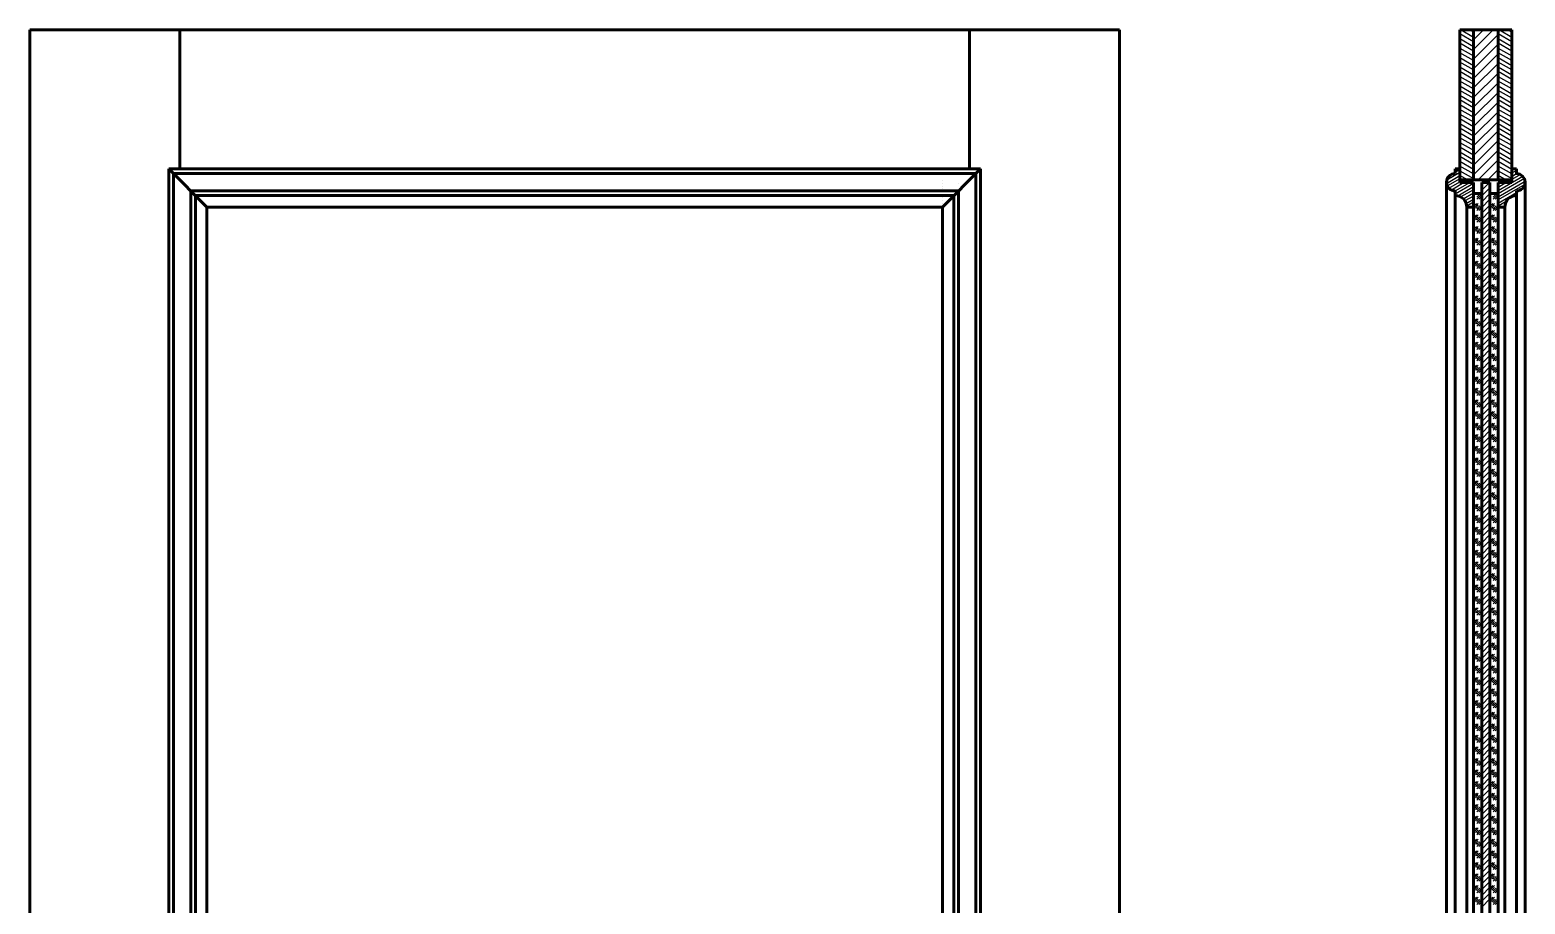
# Model space of a CAD drawing. Header units: inches. Extents: x -4554 to 14101, y -13650 to 2449.
# Drawn here: x 3000 to 4098, y -8141 to -7500 of the extents above; entities that cross this region are included whole.
import ezdxf

# ---------------------------------------------------------------- set-up
doc = ezdxf.new("R2010")
doc.units = ezdxf.units.IN
doc.layers.add('Слой1', color=7, linetype='Continuous')

# ---------------------------------------------------------------- blocks, each defined once
blk = doc.blocks.new('*B195')
at = {"layer": 'Слой1', "linetype": 'Continuous'}
for p, q in [((4088, -7508.7), (4078, -7502.9)), ((4078, -7506.4), (4088, -7512.1)), ((4079, -7500), (4088, -7505.2)), ((4088, -7501.7), (4085, -7500)), ((4088, -7515.6), (4078, -7509.8)), ((4078, -7513.3), (4088, -7519.1)), ((4088, -7522.5), (4078, -7516.7)), ((4078, -7520.2), (4088, -7526)), ((4088, -7529.4), (4078, -7523.7)), ((4078, -7527.1), (4088, -7532.9)), ((4088, -7536.4), (4078, -7530.6)), ((4078, -7534.1), (4088, -7539.8)), ((4088, -7543.3), (4078, -7537.5)), ((4078, -7541), (4088, -7546.8)), ((4088, -7550.2), (4078, -7544.5)), ((4078, -7547.9), (4088, -7553.7)), ((4088, -7557.2), (4078, -7551.4)), ((4078, -7554.8), (4088, -7560.6)), ((4088, -7564.1), (4078, -7558.3)), ((4078, -7561.8), (4088, -7567.5)), ((4088, -7571), (4078, -7565.2)), ((4078, -7568.7), (4088, -7574.5)), ((4088, -7577.9), (4078, -7572.2)), ((4078, -7575.6), (4088, -7581.4)), ((4088, -7584.9), (4078, -7579.1)), ((4078, -7582.6), (4088, -7588.3)), ((4088, -7591.8), (4078, -7586)), ((4078, -7589.5), (4088, -7595.3)), ((4088, -7598.7), (4078, -7593)), ((4078, -7596.4), (4088, -7602.2)), ((4088, -7605.7), (4078, -7599.9)), ((4078, -7603.3), (4088, -7609.1)), ((4083.5, -7610), (4078, -7606.8))]:
    blk.add_line(p, q, dxfattribs=at)
blk = doc.blocks.new('*B196')
at = {"layer": 'Слой1', "linetype": 'Continuous'}
for p, q in [((4060, -7508.7), (4050, -7502.9)), ((4050, -7506.4), (4060, -7512.1)), ((4051, -7500), (4060, -7505.2)), ((4060, -7501.7), (4057, -7500)), ((4060, -7515.6), (4050, -7509.8)), ((4050, -7513.3), (4060, -7519.1)), ((4060, -7522.5), (4050, -7516.7)), ((4050, -7520.2), (4060, -7526)), ((4060, -7529.4), (4050, -7523.7)), ((4050, -7527.1), (4060, -7532.9)), ((4060, -7536.4), (4050, -7530.6)), ((4050, -7534.1), (4060, -7539.8)), ((4060, -7543.3), (4050, -7537.5)), ((4050, -7541), (4060, -7546.8)), ((4060, -7550.2), (4050, -7544.5)), ((4050, -7547.9), (4060, -7553.7)), ((4060, -7557.2), (4050, -7551.4)), ((4050, -7554.8), (4060, -7560.6)), ((4060, -7564.1), (4050, -7558.3)), ((4050, -7561.8), (4060, -7567.5)), ((4060, -7571), (4050, -7565.2)), ((4050, -7568.7), (4060, -7574.5)), ((4060, -7577.9), (4050, -7572.2)), ((4050, -7575.6), (4060, -7581.4)), ((4060, -7584.9), (4050, -7579.1)), ((4050, -7582.6), (4060, -7588.3)), ((4060, -7591.8), (4050, -7586)), ((4050, -7589.5), (4060, -7595.3)), ((4060, -7598.7), (4050, -7593)), ((4050, -7596.4), (4060, -7602.2)), ((4060, -7605.7), (4050, -7599.9)), ((4050, -7603.3), (4060, -7609.1)), ((4055.5, -7610), (4050, -7606.8))]:
    blk.add_line(p, q, dxfattribs=at)
blk = doc.blocks.new('*B197')
at = {"layer": 'Слой1', "linetype": 'Continuous'}
for p, q in [((4078, -7617.9), (4096.1, -7607.4)), ((4088, -7602.9), (4089.5, -7602)), ((4091.5, -7603.2), (4088, -7605.2)), ((4088, -7607.5), (4091.6, -7605.4)), ((4094.4, -7606.1), (4088, -7609.8)), ((4097.3, -7609.1), (4078, -7620.2)), ((4078, -7622.5), (4097.8, -7611.1)), ((4084.2, -7612), (4078, -7615.6)), ((4078, -7613.3), (4080.2, -7612)), ((4097.6, -7613.5), (4078, -7624.8)), ((4078, -7627.1), (4091.5, -7619.3)), ((4084, -7625.9), (4078, -7629.4)), ((4081, -7630), (4083.1, -7628.8))]:
    blk.add_line(p, q, dxfattribs=at)
blk = doc.blocks.new('*B198')
at = {"layer": 'Слой1', "linetype": 'Continuous'}
for p, q in [((4040.2, -7612.6), (4050, -7606.9)), ((4050, -7604.6), (4040.4, -7610.2)), ((4046.5, -7604.3), (4050, -7602.3)), ((4050, -7609.2), (4040.8, -7614.5)), ((4041.9, -7616.2), (4050, -7611.5)), ((4053.2, -7612), (4043.7, -7617.5)), ((4046.5, -7618.2), (4057.2, -7612)), ((4060, -7612.7), (4046.5, -7620.5)), ((4048.4, -7621.7), (4060, -7615)), ((4060, -7617.3), (4050.7, -7622.6)), ((4052.5, -7624), (4060, -7619.6)), ((4060, -7621.9), (4053.7, -7625.5)), ((4054.6, -7627.4), (4060, -7624.2)), ((4060, -7626.5), (4055, -7629.4)), ((4058, -7630), (4060, -7628.8))]:
    blk.add_line(p, q, dxfattribs=at)
blk = doc.blocks.new('*B211')
at = {"layer": 'Слой1', "linetype": 'Continuous'}
for p, q in [((4060, -7514.4), (4074.4, -7500)), ((4067.3, -7500), (4060, -7507.3)), ((4060, -7500.2), (4060.2, -7500)), ((4078, -7503.4), (4060, -7521.4)), ((4060, -7528.5), (4078, -7510.5)), ((4078, -7517.6), (4060, -7535.6)), ((4060, -7542.6), (4078, -7524.6)), ((4078, -7531.7), (4060, -7549.7)), ((4060, -7556.8), (4078, -7538.8)), ((4078, -7545.9), (4060, -7563.9)), ((4060, -7570.9), (4078, -7552.9)), ((4078, -7560), (4060, -7578)), ((4060, -7585.1), (4078, -7567.1)), ((4078, -7574.1), (4060, -7592.1)), ((4060, -7599.2), (4078, -7581.2)), ((4078, -7588.3), (4060, -7606.3)), ((4063.4, -7610), (4078, -7595.4)), ((4078, -7602.4), (4070.4, -7610)), ((4077.5, -7610), (4078, -7609.5))]:
    blk.add_line(p, q, dxfattribs=at)
blk = doc.blocks.new('*B212')
at = {"layer": 'Слой1', "linetype": 'Continuous'}
for p, q in [((4071.6, -7612), (4066, -7617.6)), ((4066, -7613.3), (4067.3, -7612)), ((4066, -7621.8), (4072, -7615.8)), ((4072, -7620.1), (4066, -7626.1)), ((4066, -7630.3), (4072, -7624.3)), ((4072, -7628.5), (4066, -7634.5)), ((4066, -7638.8), (4072, -7632.8)), ((4072, -7637), (4066, -7643)), ((4066, -7647.3), (4072, -7641.3)), ((4072, -7645.5), (4066, -7651.5)), ((4066, -7655.8), (4072, -7649.8)), ((4072, -7654), (4066, -7660)), ((4066, -7664.2), (4072, -7658.2)), ((4072, -7662.5), (4066, -7668.5)), ((4066, -7672.7), (4072, -7666.7)), ((4072, -7671), (4066, -7677)), ((4066, -7681.2), (4072, -7675.2)), ((4072, -7679.5), (4066, -7685.5)), ((4066, -7689.7), (4072, -7683.7)), ((4072, -7687.9), (4066, -7693.9)), ((4066, -7698.2), (4072, -7692.2)), ((4072, -7696.4), (4066, -7702.4)), ((4066, -7706.7), (4072, -7700.7)), ((4072, -7704.9), (4066, -7710.9)), ((4066, -7715.2), (4072, -7709.2)), ((4072, -7713.4), (4066, -7719.4)), ((4066, -7723.6), (4072, -7717.6)), ((4072, -7721.9), (4066, -7727.9)), ((4066, -7732.1), (4072, -7726.1)), ((4072, -7730.4), (4066, -7736.4)), ((4066, -7740.6), (4072, -7734.6)), ((4072, -7738.9), (4066, -7744.9)), ((4066, -7749.1), (4072, -7743.1)), ((4072, -7747.3), (4066, -7753.3)), ((4066, -7757.6), (4072, -7751.6)), ((4072, -7755.8), (4066, -7761.8)), ((4066, -7766.1), (4072, -7760.1)), ((4072, -7764.3), (4066, -7770.3)), ((4066, -7774.6), (4072, -7768.6)), ((4072, -7772.8), (4066, -7778.8)), ((4066, -7783), (4072, -7777)), ((4072, -7781.3), (4066, -7787.3)), ((4066, -7791.5), (4072, -7785.5)), ((4072, -7789.8), (4066, -7795.8)), ((4066, -7800), (4072, -7794)), ((4072, -7798.3), (4066, -7804.3)), ((4066, -7808.5), (4072, -7802.5)), ((4072, -7806.7), (4066, -7812.7)), ((4066, -7817), (4072, -7811)), ((4072, -7815.2), (4066, -7821.2)), ((4066, -7825.5), (4072, -7819.5)), ((4072, -7823.7), (4066, -7829.7)), ((4066, -7834), (4072, -7828)), ((4072, -7832.2), (4066, -7838.2)), ((4066, -7842.4), (4072, -7836.4)), ((4072, -7840.7), (4066, -7846.7)), ((4066, -7850.9), (4072, -7844.9)), ((4072, -7849.2), (4066, -7855.2)), ((4066, -7859.4), (4072, -7853.4)), ((4072, -7857.7), (4066, -7863.7)), ((4066, -7867.9), (4072, -7861.9)), ((4072, -7866.1), (4066, -7872.1)), ((4066, -7876.4), (4072, -7870.4)), ((4072, -7874.6), (4066, -7880.6)), ((4066, -7884.9), (4072, -7878.9)), ((4072, -7883.1), (4066, -7889.1)), ((4066, -7893.4), (4072, -7887.4)), ((4072, -7891.6), (4066, -7897.6)), ((4066, -7901.8), (4072, -7895.8)), ((4072, -7900.1), (4066, -7906.1)), ((4066, -7910.3), (4072, -7904.3)), ((4072, -7908.6), (4066, -7914.6)), ((4066, -7918.8), (4072, -7912.8)), ((4072, -7917), (4066, -7923)), ((4066, -7927.3), (4072, -7921.3)), ((4072, -7925.5), (4066, -7931.5)), ((4066, -7935.8), (4072, -7929.8)), ((4072, -7934), (4066, -7940)), ((4066, -7944.3), (4072, -7938.3)), ((4072, -7942.5), (4066, -7948.5)), ((4066, -7952.7), (4072, -7946.7)), ((4072, -7951), (4066, -7957)), ((4066, -7961.2), (4072, -7955.2)), ((4072, -7959.5), (4066, -7965.5)), ((4066, -7969.7), (4072, -7963.7)), ((4072, -7968), (4066, -7974)), ((4066, -7978.2), (4072, -7972.2)), ((4072, -7976.4), (4066, -7982.4)), ((4066, -7986.7), (4072, -7980.7)), ((4072, -7984.9), (4066, -7990.9)), ((4066, -7995.2), (4072, -7989.2)), ((4072, -7993.4), (4066, -7999.4)), ((4066, -8003.7), (4072, -7997.7)), ((4072, -8001.9), (4066, -8007.9)), ((4066, -8012.1), (4072, -8006.1)), ((4072, -8010.4), (4066, -8016.4)), ((4066, -8020.6), (4072, -8014.6)), ((4072, -8018.9), (4066, -8024.9)), ((4066, -8029.1), (4072, -8023.1)), ((4072, -8027.4), (4066, -8033.4)), ((4066, -8037.6), (4072, -8031.6)), ((4072, -8035.8), (4066, -8041.8)), ((4066, -8046.1), (4072, -8040.1)), ((4072, -8044.3), (4066, -8050.3)), ((4066, -8054.6), (4072, -8048.6)), ((4072, -8052.8), (4066, -8058.8)), ((4066, -8063.1), (4072, -8057.1)), ((4072, -8061.3), (4066, -8067.3)), ((4066, -8071.5), (4072, -8065.5)), ((4072, -8069.8), (4066, -8075.8)), ((4066, -8080), (4072, -8074)), ((4072, -8078.3), (4066, -8084.3)), ((4066, -8088.5), (4072, -8082.5)), ((4072, -8086.8), (4066, -8092.8)), ((4066, -8097), (4072, -8091)), ((4072, -8095.2), (4066, -8101.2)), ((4066, -8105.5), (4072, -8099.5)), ((4072, -8103.7), (4066, -8109.7)), ((4066, -8114), (4072, -8108)), ((4072, -8112.2), (4066, -8118.2)), ((4066, -8122.5), (4072, -8116.5)), ((4072, -8120.7), (4066, -8126.7)), ((4066, -8130.9), (4072, -8124.9)), ((4072, -8129.2), (4066, -8135.2)), ((4066, -8139.4), (4072, -8133.4)), ((4072, -8137.7), (4066, -8143.7))]:
    blk.add_line(p, q, dxfattribs=at)
blk = doc.blocks.new('*B236')
at = {"layer": 'Слой1', "linetype": 'Continuous'}
for p, q in [((4072, -7630.8), (4075.5, -7627.3)), ((4072, -7629.4), (4074.1, -7627.3)), ((4073.4, -7630.8), (4075.5, -7628.7)), ((4078, -7620.5), (4074.5, -7624.1)), ((4076.6, -7620.5), (4074.5, -7622.7)), ((4078, -7629), (4074.5, -7632.6)), ((4076.6, -7629), (4074.5, -7631.2)), ((4078, -7622), (4075.9, -7624.1)), ((4072, -7639.3), (4075.5, -7635.7)), ((4072, -7637.9), (4074.1, -7635.7)), ((4073.4, -7639.3), (4075.5, -7637.2)), ((4078, -7637.5), (4074.5, -7641.1)), ((4076.6, -7637.5), (4074.5, -7639.6)), ((4078, -7630.4), (4075.9, -7632.6)), ((4078, -7638.9), (4075.9, -7641.1)), ((4072, -7647.8), (4075.5, -7644.2)), ((4072, -7646.3), (4074.1, -7644.2)), ((4073.4, -7647.8), (4075.5, -7645.6)), ((4078, -7646), (4074.5, -7649.5)), ((4076.6, -7646), (4074.5, -7648.1)), ((4078, -7647.4), (4075.9, -7649.5)), ((4072, -7656.2), (4075.5, -7652.7)), ((4072, -7654.8), (4074.1, -7652.7)), ((4072, -7664.7), (4075.5, -7661.2)), ((4072, -7663.3), (4074.1, -7661.2)), ((4073.4, -7656.2), (4075.5, -7654.1)), ((4073.4, -7664.7), (4075.5, -7662.6)), ((4078, -7654.5), (4074.5, -7658)), ((4076.6, -7654.5), (4074.5, -7656.6)), ((4078, -7663), (4074.5, -7666.5)), ((4076.6, -7663), (4074.5, -7665.1)), ((4078, -7655.9), (4075.9, -7658)), ((4072, -7673.2), (4075.5, -7669.7)), ((4072, -7671.8), (4074.1, -7669.7)), ((4073.4, -7673.2), (4075.5, -7671.1)), ((4078, -7671.5), (4074.5, -7675)), ((4076.6, -7671.5), (4074.5, -7673.6)), ((4078, -7664.4), (4075.9, -7666.5)), ((4078, -7672.9), (4075.9, -7675)), ((4072, -7681.7), (4075.5, -7678.2)), ((4072, -7680.3), (4074.1, -7678.2)), ((4073.4, -7681.7), (4075.5, -7679.6)), ((4078, -7679.9), (4074.5, -7683.5)), ((4076.6, -7679.9), (4074.5, -7682.1)), ((4078, -7681.4), (4075.9, -7683.5)), ((4072, -7690.2), (4075.5, -7686.7)), ((4072, -7688.8), (4074.1, -7686.7)), ((4072, -7698.7), (4075.5, -7695.1)), ((4072, -7697.3), (4074.1, -7695.1)), ((4073.4, -7690.2), (4075.5, -7688.1)), ((4078, -7688.4), (4074.5, -7692)), ((4076.6, -7688.4), (4074.5, -7690.6)), ((4078, -7689.8), (4075.9, -7692)), ((4072, -7707.2), (4075.5, -7703.6)), ((4072, -7705.7), (4074.1, -7703.6)), ((4073.4, -7698.7), (4075.5, -7696.6)), ((4073.4, -7707.2), (4075.5, -7705)), ((4078, -7696.9), (4074.5, -7700.5)), ((4076.6, -7696.9), (4074.5, -7699)), ((4078, -7705.4), (4074.5, -7708.9)), ((4076.6, -7705.4), (4074.5, -7707.5)), ((4078, -7698.3), (4075.9, -7700.5)), ((4078, -7706.8), (4075.9, -7708.9)), ((4072, -7715.6), (4075.5, -7712.1)), ((4072, -7714.2), (4074.1, -7712.1)), ((4073.4, -7715.6), (4075.5, -7713.5)), ((4078, -7713.9), (4074.5, -7717.4)), ((4076.6, -7713.9), (4074.5, -7716)), ((4078, -7715.3), (4075.9, -7717.4)), ((4072, -7724.1), (4075.5, -7720.6)), ((4072, -7722.7), (4074.1, -7720.6)), ((4073.4, -7724.1), (4075.5, -7722)), ((4078, -7722.4), (4074.5, -7725.9)), ((4076.6, -7722.4), (4074.5, -7724.5)), ((4078, -7723.8), (4075.9, -7725.9)), ((4072, -7732.6), (4075.5, -7729.1)), ((4072, -7731.2), (4074.1, -7729.1)), ((4072, -7741.1), (4075.5, -7737.6)), ((4072, -7739.7), (4074.1, -7737.6)), ((4073.4, -7732.6), (4075.5, -7730.5)), ((4073.4, -7741.1), (4075.5, -7739)), ((4078, -7730.9), (4074.5, -7734.4)), ((4076.6, -7730.9), (4074.5, -7733)), ((4078, -7739.3), (4074.5, -7742.9)), ((4076.6, -7739.3), (4074.5, -7741.5)), ((4078, -7732.3), (4075.9, -7734.4)), ((4072, -7749.6), (4075.5, -7746.1)), ((4072, -7748.2), (4074.1, -7746.1)), ((4073.4, -7749.6), (4075.5, -7747.5)), ((4078, -7747.8), (4074.5, -7751.4)), ((4076.6, -7747.8), (4074.5, -7749.9)), ((4078, -7740.8), (4075.9, -7742.9)), ((4078, -7749.2), (4075.9, -7751.4)), ((4072, -7758.1), (4075.5, -7754.5)), ((4072, -7756.7), (4074.1, -7754.5)), ((4073.4, -7758.1), (4075.5, -7755.9)), ((4078, -7756.3), (4074.5, -7759.8)), ((4076.6, -7756.3), (4074.5, -7758.4)), ((4078, -7757.7), (4075.9, -7759.8)), ((4072, -7766.6), (4075.5, -7763)), ((4072, -7765.1), (4074.1, -7763)), ((4072, -7775), (4075.5, -7771.5)), ((4072, -7773.6), (4074.1, -7771.5)), ((4073.4, -7766.6), (4075.5, -7764.4)), ((4078, -7764.8), (4074.5, -7768.3)), ((4076.6, -7764.8), (4074.5, -7766.9)), ((4078, -7766.2), (4075.9, -7768.3)), ((4072, -7783.5), (4075.5, -7780)), ((4072, -7782.1), (4074.1, -7780)), ((4073.4, -7775), (4075.5, -7772.9)), ((4073.4, -7783.5), (4075.5, -7781.4)), ((4078, -7773.3), (4074.5, -7776.8)), ((4076.6, -7773.3), (4074.5, -7775.4)), ((4078, -7781.8), (4074.5, -7785.3)), ((4076.6, -7781.8), (4074.5, -7783.9)), ((4078, -7774.7), (4075.9, -7776.8)), ((4078, -7783.2), (4075.9, -7785.3)), ((4072, -7792), (4075.5, -7788.5)), ((4072, -7790.6), (4074.1, -7788.5)), ((4073.4, -7792), (4075.5, -7789.9)), ((4078, -7790.3), (4074.5, -7793.8)), ((4076.6, -7790.3), (4074.5, -7792.4)), ((4078, -7791.7), (4075.9, -7793.8)), ((4072, -7800.5), (4075.5, -7797)), ((4072, -7799.1), (4074.1, -7797)), ((4072, -7809), (4075.5, -7805.4)), ((4072, -7807.6), (4074.1, -7805.4)), ((4073.4, -7800.5), (4075.5, -7798.4)), ((4078, -7798.7), (4074.5, -7802.3)), ((4076.6, -7798.7), (4074.5, -7800.9)), ((4078, -7800.2), (4075.9, -7802.3)), ((4072, -7817.5), (4075.5, -7813.9)), ((4072, -7816.1), (4074.1, -7813.9)), ((4073.4, -7809), (4075.5, -7806.9)), ((4073.4, -7817.5), (4075.5, -7815.3)), ((4078, -7807.2), (4074.5, -7810.8)), ((4076.6, -7807.2), (4074.5, -7809.3)), ((4078, -7815.7), (4074.5, -7819.2)), ((4076.6, -7815.7), (4074.5, -7817.8)), ((4078, -7808.6), (4075.9, -7810.8)), ((4072, -7826), (4075.5, -7822.4)), ((4072, -7824.5), (4074.1, -7822.4)), ((4073.4, -7826), (4075.5, -7823.8)), ((4078, -7824.2), (4074.5, -7827.7)), ((4076.6, -7824.2), (4074.5, -7826.3)), ((4078, -7817.1), (4075.9, -7819.2)), ((4078, -7825.6), (4075.9, -7827.7)), ((4072, -7834.4), (4075.5, -7830.9)), ((4072, -7833), (4074.1, -7830.9)), ((4073.4, -7834.4), (4075.5, -7832.3)), ((4078, -7832.7), (4074.5, -7836.2)), ((4076.6, -7832.7), (4074.5, -7834.8)), ((4078, -7834.1), (4075.9, -7836.2)), ((4072, -7842.9), (4075.5, -7839.4)), ((4072, -7841.5), (4074.1, -7839.4)), ((4072, -7851.4), (4075.5, -7847.9)), ((4072, -7850), (4074.1, -7847.9)), ((4073.4, -7842.9), (4075.5, -7840.8)), ((4073.4, -7851.4), (4075.5, -7849.3)), ((4078, -7841.2), (4074.5, -7844.7)), ((4076.6, -7841.2), (4074.5, -7843.3)), ((4078, -7842.6), (4075.9, -7844.7)), ((4072, -7859.9), (4075.5, -7856.4)), ((4072, -7858.5), (4074.1, -7856.4)), ((4073.4, -7859.9), (4075.5, -7857.8)), ((4078, -7849.7), (4074.5, -7853.2)), ((4076.6, -7849.7), (4074.5, -7851.8)), ((4078, -7858.1), (4074.5, -7861.7)), ((4076.6, -7858.1), (4074.5, -7860.3)), ((4078, -7851.1), (4075.9, -7853.2)), ((4078, -7859.6), (4075.9, -7861.7)), ((4072, -7868.4), (4075.5, -7864.8)), ((4072, -7867), (4074.1, -7864.8)), ((4073.4, -7868.4), (4075.5, -7866.3)), ((4078, -7866.6), (4074.5, -7870.2)), ((4076.6, -7866.6), (4074.5, -7868.7)), ((4078, -7868), (4075.9, -7870.2)), ((4072, -7876.9), (4075.5, -7873.3)), ((4072, -7875.5), (4074.1, -7873.3)), ((4072, -7885.4), (4075.5, -7881.8)), ((4072, -7883.9), (4074.1, -7881.8)), ((4073.4, -7876.9), (4075.5, -7874.7)), ((4078, -7875.1), (4074.5, -7878.6)), ((4076.6, -7875.1), (4074.5, -7877.2)), ((4078, -7876.5), (4075.9, -7878.6)), ((4072, -7893.8), (4075.5, -7890.3)), ((4072, -7892.4), (4074.1, -7890.3)), ((4073.4, -7885.4), (4075.5, -7883.2)), ((4073.4, -7893.8), (4075.5, -7891.7)), ((4078, -7883.6), (4074.5, -7887.1)), ((4076.6, -7883.6), (4074.5, -7885.7)), ((4078, -7892.1), (4074.5, -7895.6)), ((4076.6, -7892.1), (4074.5, -7894.2)), ((4078, -7885), (4075.9, -7887.1)), ((4078, -7893.5), (4075.9, -7895.6)), ((4072, -7902.3), (4075.5, -7898.8)), ((4072, -7900.9), (4074.1, -7898.8)), ((4073.4, -7902.3), (4075.5, -7900.2)), ((4078, -7900.6), (4074.5, -7904.1)), ((4076.6, -7900.6), (4074.5, -7902.7)), ((4078, -7902), (4075.9, -7904.1)), ((4072, -7910.8), (4075.5, -7907.3)), ((4072, -7909.4), (4074.1, -7907.3)), ((4073.4, -7910.8), (4075.5, -7908.7)), ((4078, -7909), (4074.5, -7912.6)), ((4076.6, -7909), (4074.5, -7911.2)), ((4078, -7910.5), (4075.9, -7912.6)), ((4072, -7919.3), (4075.5, -7915.8)), ((4072, -7917.9), (4074.1, -7915.8)), ((4072, -7927.8), (4075.5, -7924.2)), ((4072, -7926.4), (4074.1, -7924.2)), ((4073.4, -7919.3), (4075.5, -7917.2)), ((4073.4, -7927.8), (4075.5, -7925.7)), ((4078, -7917.5), (4074.5, -7921.1)), ((4076.6, -7917.5), (4074.5, -7919.7)), ((4078, -7926), (4074.5, -7929.6)), ((4076.6, -7926), (4074.5, -7928.1)), ((4078, -7918.9), (4075.9, -7921.1)), ((4072, -7936.3), (4075.5, -7932.7)), ((4072, -7934.8), (4074.1, -7932.7)), ((4073.4, -7936.3), (4075.5, -7934.1)), ((4078, -7934.5), (4074.5, -7938)), ((4076.6, -7934.5), (4074.5, -7936.6)), ((4078, -7927.4), (4075.9, -7929.6)), ((4078, -7935.9), (4075.9, -7938)), ((4072, -7944.7), (4075.5, -7941.2)), ((4072, -7943.3), (4074.1, -7941.2)), ((4073.4, -7944.7), (4075.5, -7942.6)), ((4078, -7943), (4074.5, -7946.5)), ((4076.6, -7943), (4074.5, -7945.1)), ((4078, -7944.4), (4075.9, -7946.5)), ((4072, -7953.2), (4075.5, -7949.7)), ((4072, -7951.8), (4074.1, -7949.7)), ((4072, -7961.7), (4075.5, -7958.2)), ((4072, -7960.3), (4074.1, -7958.2)), ((4073.4, -7953.2), (4075.5, -7951.1)), ((4078, -7951.5), (4074.5, -7955)), ((4076.6, -7951.5), (4074.5, -7953.6)), ((4078, -7952.9), (4075.9, -7955)), ((4072, -7970.2), (4075.5, -7966.7)), ((4072, -7968.8), (4074.1, -7966.7)), ((4073.4, -7961.7), (4075.5, -7959.6)), ((4073.4, -7970.2), (4075.5, -7968.1)), ((4078, -7960), (4074.5, -7963.5)), ((4076.6, -7960), (4074.5, -7962.1)), ((4078, -7968.4), (4074.5, -7972)), ((4076.6, -7968.4), (4074.5, -7970.6)), ((4078, -7961.4), (4075.9, -7963.5)), ((4078, -7969.9), (4075.9, -7972)), ((4072, -7978.7), (4075.5, -7975.2)), ((4072, -7977.3), (4074.1, -7975.2)), ((4073.4, -7978.7), (4075.5, -7976.6)), ((4078, -7976.9), (4074.5, -7980.5)), ((4076.6, -7976.9), (4074.5, -7979.1)), ((4078, -7978.3), (4075.9, -7980.5)), ((4072, -7987.2), (4075.5, -7983.6)), ((4072, -7985.8), (4074.1, -7983.6)), ((4072, -7995.7), (4075.5, -7992.1)), ((4072, -7994.2), (4074.1, -7992.1)), ((4073.4, -7987.2), (4075.5, -7985.1)), ((4078, -7985.4), (4074.5, -7989)), ((4076.6, -7985.4), (4074.5, -7987.5)), ((4078, -7986.8), (4075.9, -7989)), ((4072, -8004.1), (4075.5, -8000.6)), ((4072, -8002.7), (4074.1, -8000.6)), ((4073.4, -7995.7), (4075.5, -7993.5)), ((4073.4, -8004.1), (4075.5, -8002)), ((4078, -7993.9), (4074.5, -7997.4)), ((4076.6, -7993.9), (4074.5, -7996)), ((4078, -8002.4), (4074.5, -8005.9)), ((4076.6, -8002.4), (4074.5, -8004.5)), ((4078, -7995.3), (4075.9, -7997.4)), ((4072, -8012.6), (4075.5, -8009.1)), ((4072, -8011.2), (4074.1, -8009.1)), ((4073.4, -8012.6), (4075.5, -8010.5)), ((4078, -8010.9), (4074.5, -8014.4)), ((4076.6, -8010.9), (4074.5, -8013)), ((4078, -8003.8), (4075.9, -8005.9)), ((4078, -8012.3), (4075.9, -8014.4)), ((4072, -8021.1), (4075.5, -8017.6)), ((4072, -8019.7), (4074.1, -8017.6)), ((4073.4, -8021.1), (4075.5, -8019)), ((4078, -8019.4), (4074.5, -8022.9)), ((4076.6, -8019.4), (4074.5, -8021.5)), ((4078, -8020.8), (4075.9, -8022.9)), ((4072, -8029.6), (4075.5, -8026.1)), ((4072, -8028.2), (4074.1, -8026.1)), ((4072, -8038.1), (4075.5, -8034.6)), ((4072, -8036.7), (4074.1, -8034.6)), ((4073.4, -8029.6), (4075.5, -8027.5)), ((4073.4, -8038.1), (4075.5, -8036)), ((4078, -8027.8), (4074.5, -8031.4)), ((4076.6, -8027.8), (4074.5, -8030)), ((4078, -8029.3), (4075.9, -8031.4)), ((4072, -8046.6), (4075.5, -8043)), ((4072, -8045.2), (4074.1, -8043)), ((4073.4, -8046.6), (4075.5, -8044.4)), ((4078, -8036.3), (4074.5, -8039.9)), ((4076.6, -8036.3), (4074.5, -8038.4)), ((4078, -8044.8), (4074.5, -8048.3)), ((4076.6, -8044.8), (4074.5, -8046.9)), ((4078, -8037.7), (4075.9, -8039.9)), ((4078, -8046.2), (4075.9, -8048.3)), ((4072, -8055.1), (4075.5, -8051.5)), ((4072, -8053.6), (4074.1, -8051.5)), ((4073.4, -8055.1), (4075.5, -8052.9)), ((4078, -8053.3), (4074.5, -8056.8)), ((4076.6, -8053.3), (4074.5, -8055.4)), ((4078, -8054.7), (4075.9, -8056.8)), ((4072, -8063.5), (4075.5, -8060)), ((4072, -8062.1), (4074.1, -8060)), ((4072, -8072), (4075.5, -8068.5)), ((4072, -8070.6), (4074.1, -8068.5)), ((4073.4, -8063.5), (4075.5, -8061.4)), ((4078, -8061.8), (4074.5, -8065.3)), ((4076.6, -8061.8), (4074.5, -8063.9)), ((4078, -8063.2), (4075.9, -8065.3)), ((4072, -8080.5), (4075.5, -8077)), ((4072, -8079.1), (4074.1, -8077)), ((4073.4, -8072), (4075.5, -8069.9)), ((4073.4, -8080.5), (4075.5, -8078.4)), ((4078, -8070.3), (4074.5, -8073.8)), ((4076.6, -8070.3), (4074.5, -8072.4)), ((4078, -8078.8), (4074.5, -8082.3)), ((4076.6, -8078.8), (4074.5, -8080.9)), ((4078, -8071.7), (4075.9, -8073.8)), ((4078, -8080.2), (4075.9, -8082.3)), ((4072, -8089), (4075.5, -8085.5)), ((4072, -8087.6), (4074.1, -8085.5)), ((4073.4, -8089), (4075.5, -8086.9)), ((4078, -8087.2), (4074.5, -8090.8)), ((4076.6, -8087.2), (4074.5, -8089.4)), ((4078, -8088.7), (4075.9, -8090.8)), ((4072, -8097.5), (4075.5, -8093.9)), ((4072, -8096.1), (4074.1, -8093.9)), ((4073.4, -8097.5), (4075.5, -8095.4)), ((4078, -8095.7), (4074.5, -8099.3)), ((4076.6, -8095.7), (4074.5, -8097.8)), ((4078, -8097.1), (4075.9, -8099.3)), ((4072, -8106), (4075.5, -8102.4)), ((4072, -8104.6), (4074.1, -8102.4)), ((4072, -8114.5), (4075.5, -8110.9)), ((4072, -8113), (4074.1, -8110.9)), ((4073.4, -8106), (4075.5, -8103.8)), ((4073.4, -8114.5), (4075.5, -8112.3)), ((4078, -8104.2), (4074.5, -8107.7)), ((4076.6, -8104.2), (4074.5, -8106.3)), ((4078, -8112.7), (4074.5, -8116.2)), ((4076.6, -8112.7), (4074.5, -8114.8)), ((4078, -8105.6), (4075.9, -8107.7)), ((4072, -8122.9), (4075.5, -8119.4)), ((4072, -8121.5), (4074.1, -8119.4)), ((4073.4, -8122.9), (4075.5, -8120.8)), ((4078, -8121.2), (4074.5, -8124.7)), ((4076.6, -8121.2), (4074.5, -8123.3)), ((4078, -8114.1), (4075.9, -8116.2)), ((4078, -8122.6), (4075.9, -8124.7)), ((4072, -8131.4), (4075.5, -8127.9)), ((4072, -8130), (4074.1, -8127.9)), ((4073.4, -8131.4), (4075.5, -8129.3)), ((4078, -8129.7), (4074.5, -8133.2)), ((4076.6, -8129.7), (4074.5, -8131.8)), ((4078, -8131.1), (4075.9, -8133.2)), ((4072, -8139.9), (4075.5, -8136.4)), ((4072, -8138.5), (4074.1, -8136.4)), ((4073.4, -8139.9), (4075.5, -8137.8)), ((4078, -8138.2), (4074.5, -8141.7)), ((4076.6, -8138.2), (4074.5, -8140.3)), ((4078, -8139.6), (4075.9, -8141.7))]:
    blk.add_line(p, q, dxfattribs=at)
blk = doc.blocks.new('*B237')
at = {"layer": 'Слой1', "linetype": 'Continuous'}
for p, q in [((4060, -7630.8), (4063.5, -7627.3)), ((4060, -7629.4), (4062.1, -7627.3)), ((4061.4, -7630.8), (4063.5, -7628.7)), ((4066, -7620.5), (4062.5, -7624.1)), ((4064.6, -7620.5), (4062.5, -7622.7)), ((4066, -7629), (4062.5, -7632.6)), ((4064.6, -7629), (4062.5, -7631.2)), ((4066, -7622), (4063.9, -7624.1)), ((4060, -7639.3), (4063.5, -7635.7)), ((4060, -7637.9), (4062.1, -7635.7)), ((4061.4, -7639.3), (4063.5, -7637.2)), ((4066, -7637.5), (4062.5, -7641.1)), ((4064.6, -7637.5), (4062.5, -7639.6)), ((4066, -7630.4), (4063.9, -7632.6)), ((4066, -7638.9), (4063.9, -7641.1)), ((4060, -7647.8), (4063.5, -7644.2)), ((4060, -7646.3), (4062.1, -7644.2)), ((4061.4, -7647.8), (4063.5, -7645.6)), ((4066, -7646), (4062.5, -7649.5)), ((4064.6, -7646), (4062.5, -7648.1)), ((4066, -7647.4), (4063.9, -7649.5)), ((4060, -7656.2), (4063.5, -7652.7)), ((4060, -7654.8), (4062.1, -7652.7)), ((4060, -7664.7), (4063.5, -7661.2)), ((4060, -7663.3), (4062.1, -7661.2)), ((4061.4, -7656.2), (4063.5, -7654.1)), ((4061.4, -7664.7), (4063.5, -7662.6)), ((4066, -7654.5), (4062.5, -7658)), ((4064.6, -7654.5), (4062.5, -7656.6)), ((4066, -7663), (4062.5, -7666.5)), ((4064.6, -7663), (4062.5, -7665.1)), ((4066, -7655.9), (4063.9, -7658)), ((4060, -7673.2), (4063.5, -7669.7)), ((4060, -7671.8), (4062.1, -7669.7)), ((4061.4, -7673.2), (4063.5, -7671.1)), ((4066, -7671.5), (4062.5, -7675)), ((4064.6, -7671.5), (4062.5, -7673.6)), ((4066, -7664.4), (4063.9, -7666.5)), ((4066, -7672.9), (4063.9, -7675)), ((4060, -7681.7), (4063.5, -7678.2)), ((4060, -7680.3), (4062.1, -7678.2)), ((4061.4, -7681.7), (4063.5, -7679.6)), ((4066, -7679.9), (4062.5, -7683.5)), ((4064.6, -7679.9), (4062.5, -7682.1)), ((4066, -7681.4), (4063.9, -7683.5)), ((4060, -7690.2), (4063.5, -7686.7)), ((4060, -7688.8), (4062.1, -7686.7)), ((4060, -7698.7), (4063.5, -7695.1)), ((4060, -7697.3), (4062.1, -7695.1)), ((4061.4, -7690.2), (4063.5, -7688.1)), ((4066, -7688.4), (4062.5, -7692)), ((4064.6, -7688.4), (4062.5, -7690.6)), ((4066, -7689.8), (4063.9, -7692)), ((4060, -7707.2), (4063.5, -7703.6)), ((4060, -7705.7), (4062.1, -7703.6)), ((4061.4, -7698.7), (4063.5, -7696.6)), ((4061.4, -7707.2), (4063.5, -7705)), ((4066, -7696.9), (4062.5, -7700.5)), ((4064.6, -7696.9), (4062.5, -7699)), ((4066, -7705.4), (4062.5, -7708.9)), ((4064.6, -7705.4), (4062.5, -7707.5)), ((4066, -7698.3), (4063.9, -7700.5)), ((4066, -7706.8), (4063.9, -7708.9)), ((4060, -7715.6), (4063.5, -7712.1)), ((4060, -7714.2), (4062.1, -7712.1)), ((4061.4, -7715.6), (4063.5, -7713.5)), ((4066, -7713.9), (4062.5, -7717.4)), ((4064.6, -7713.9), (4062.5, -7716)), ((4066, -7715.3), (4063.9, -7717.4)), ((4060, -7724.1), (4063.5, -7720.6)), ((4060, -7722.7), (4062.1, -7720.6)), ((4061.4, -7724.1), (4063.5, -7722)), ((4066, -7722.4), (4062.5, -7725.9)), ((4064.6, -7722.4), (4062.5, -7724.5)), ((4066, -7723.8), (4063.9, -7725.9)), ((4060, -7732.6), (4063.5, -7729.1)), ((4060, -7731.2), (4062.1, -7729.1)), ((4060, -7741.1), (4063.5, -7737.6)), ((4060, -7739.7), (4062.1, -7737.6)), ((4061.4, -7732.6), (4063.5, -7730.5)), ((4061.4, -7741.1), (4063.5, -7739)), ((4066, -7730.9), (4062.5, -7734.4)), ((4064.6, -7730.9), (4062.5, -7733)), ((4066, -7739.3), (4062.5, -7742.9)), ((4064.6, -7739.3), (4062.5, -7741.5)), ((4066, -7732.3), (4063.9, -7734.4)), ((4060, -7749.6), (4063.5, -7746.1)), ((4060, -7748.2), (4062.1, -7746.1)), ((4061.4, -7749.6), (4063.5, -7747.5)), ((4066, -7747.8), (4062.5, -7751.4)), ((4064.6, -7747.8), (4062.5, -7749.9)), ((4066, -7740.8), (4063.9, -7742.9)), ((4066, -7749.2), (4063.9, -7751.4)), ((4060, -7758.1), (4063.5, -7754.5)), ((4060, -7756.7), (4062.1, -7754.5)), ((4061.4, -7758.1), (4063.5, -7755.9)), ((4066, -7756.3), (4062.5, -7759.8)), ((4064.6, -7756.3), (4062.5, -7758.4)), ((4066, -7757.7), (4063.9, -7759.8)), ((4060, -7766.6), (4063.5, -7763)), ((4060, -7765.1), (4062.1, -7763)), ((4060, -7775), (4063.5, -7771.5)), ((4060, -7773.6), (4062.1, -7771.5)), ((4061.4, -7766.6), (4063.5, -7764.4)), ((4066, -7764.8), (4062.5, -7768.3)), ((4064.6, -7764.8), (4062.5, -7766.9)), ((4066, -7766.2), (4063.9, -7768.3)), ((4060, -7783.5), (4063.5, -7780)), ((4060, -7782.1), (4062.1, -7780)), ((4061.4, -7775), (4063.5, -7772.9)), ((4061.4, -7783.5), (4063.5, -7781.4)), ((4066, -7773.3), (4062.5, -7776.8)), ((4064.6, -7773.3), (4062.5, -7775.4)), ((4066, -7781.8), (4062.5, -7785.3)), ((4064.6, -7781.8), (4062.5, -7783.9)), ((4066, -7774.7), (4063.9, -7776.8)), ((4066, -7783.2), (4063.9, -7785.3)), ((4060, -7792), (4063.5, -7788.5)), ((4060, -7790.6), (4062.1, -7788.5)), ((4061.4, -7792), (4063.5, -7789.9)), ((4066, -7790.3), (4062.5, -7793.8)), ((4064.6, -7790.3), (4062.5, -7792.4)), ((4066, -7791.7), (4063.9, -7793.8)), ((4060, -7800.5), (4063.5, -7797)), ((4060, -7799.1), (4062.1, -7797)), ((4060, -7809), (4063.5, -7805.4)), ((4060, -7807.6), (4062.1, -7805.4)), ((4061.4, -7800.5), (4063.5, -7798.4)), ((4066, -7798.7), (4062.5, -7802.3)), ((4064.6, -7798.7), (4062.5, -7800.9)), ((4066, -7800.2), (4063.9, -7802.3)), ((4060, -7817.5), (4063.5, -7813.9)), ((4060, -7816.1), (4062.1, -7813.9)), ((4061.4, -7809), (4063.5, -7806.9)), ((4061.4, -7817.5), (4063.5, -7815.3)), ((4066, -7807.2), (4062.5, -7810.8)), ((4064.6, -7807.2), (4062.5, -7809.3)), ((4066, -7815.7), (4062.5, -7819.2)), ((4064.6, -7815.7), (4062.5, -7817.8)), ((4066, -7808.6), (4063.9, -7810.8)), ((4060, -7826), (4063.5, -7822.4)), ((4060, -7824.5), (4062.1, -7822.4)), ((4061.4, -7826), (4063.5, -7823.8)), ((4066, -7824.2), (4062.5, -7827.7)), ((4064.6, -7824.2), (4062.5, -7826.3)), ((4066, -7817.1), (4063.9, -7819.2)), ((4066, -7825.6), (4063.9, -7827.7)), ((4060, -7834.4), (4063.5, -7830.9)), ((4060, -7833), (4062.1, -7830.9)), ((4061.4, -7834.4), (4063.5, -7832.3)), ((4066, -7832.7), (4062.5, -7836.2)), ((4064.6, -7832.7), (4062.5, -7834.8)), ((4066, -7834.1), (4063.9, -7836.2)), ((4060, -7842.9), (4063.5, -7839.4)), ((4060, -7841.5), (4062.1, -7839.4)), ((4060, -7851.4), (4063.5, -7847.9)), ((4060, -7850), (4062.1, -7847.9)), ((4061.4, -7842.9), (4063.5, -7840.8)), ((4061.4, -7851.4), (4063.5, -7849.3)), ((4066, -7841.2), (4062.5, -7844.7)), ((4064.6, -7841.2), (4062.5, -7843.3)), ((4066, -7842.6), (4063.9, -7844.7)), ((4060, -7859.9), (4063.5, -7856.4)), ((4060, -7858.5), (4062.1, -7856.4)), ((4061.4, -7859.9), (4063.5, -7857.8)), ((4066, -7849.7), (4062.5, -7853.2)), ((4064.6, -7849.7), (4062.5, -7851.8)), ((4066, -7858.1), (4062.5, -7861.7)), ((4064.6, -7858.1), (4062.5, -7860.3)), ((4066, -7851.1), (4063.9, -7853.2)), ((4066, -7859.6), (4063.9, -7861.7)), ((4060, -7868.4), (4063.5, -7864.8)), ((4060, -7867), (4062.1, -7864.8)), ((4061.4, -7868.4), (4063.5, -7866.3)), ((4066, -7866.6), (4062.5, -7870.2)), ((4064.6, -7866.6), (4062.5, -7868.7)), ((4066, -7868), (4063.9, -7870.2)), ((4060, -7876.9), (4063.5, -7873.3)), ((4060, -7875.5), (4062.1, -7873.3)), ((4060, -7885.4), (4063.5, -7881.8)), ((4060, -7883.9), (4062.1, -7881.8)), ((4061.4, -7876.9), (4063.5, -7874.7)), ((4066, -7875.1), (4062.5, -7878.6)), ((4064.6, -7875.1), (4062.5, -7877.2)), ((4066, -7876.5), (4063.9, -7878.6)), ((4060, -7893.8), (4063.5, -7890.3)), ((4060, -7892.4), (4062.1, -7890.3)), ((4061.4, -7885.4), (4063.5, -7883.2)), ((4061.4, -7893.8), (4063.5, -7891.7)), ((4066, -7883.6), (4062.5, -7887.1)), ((4064.6, -7883.6), (4062.5, -7885.7)), ((4066, -7892.1), (4062.5, -7895.6)), ((4064.6, -7892.1), (4062.5, -7894.2)), ((4066, -7885), (4063.9, -7887.1)), ((4066, -7893.5), (4063.9, -7895.6)), ((4060, -7902.3), (4063.5, -7898.8)), ((4060, -7900.9), (4062.1, -7898.8)), ((4061.4, -7902.3), (4063.5, -7900.2)), ((4066, -7900.6), (4062.5, -7904.1)), ((4064.6, -7900.6), (4062.5, -7902.7)), ((4066, -7902), (4063.9, -7904.1)), ((4060, -7910.8), (4063.5, -7907.3)), ((4060, -7909.4), (4062.1, -7907.3)), ((4061.4, -7910.8), (4063.5, -7908.7)), ((4066, -7909), (4062.5, -7912.6)), ((4064.6, -7909), (4062.5, -7911.2)), ((4066, -7910.5), (4063.9, -7912.6)), ((4060, -7919.3), (4063.5, -7915.8)), ((4060, -7917.9), (4062.1, -7915.8)), ((4060, -7927.8), (4063.5, -7924.2)), ((4060, -7926.4), (4062.1, -7924.2)), ((4061.4, -7919.3), (4063.5, -7917.2)), ((4061.4, -7927.8), (4063.5, -7925.7)), ((4066, -7917.5), (4062.5, -7921.1)), ((4064.6, -7917.5), (4062.5, -7919.7)), ((4066, -7926), (4062.5, -7929.6)), ((4064.6, -7926), (4062.5, -7928.1)), ((4066, -7918.9), (4063.9, -7921.1)), ((4060, -7936.3), (4063.5, -7932.7)), ((4060, -7934.8), (4062.1, -7932.7)), ((4061.4, -7936.3), (4063.5, -7934.1)), ((4066, -7934.5), (4062.5, -7938)), ((4064.6, -7934.5), (4062.5, -7936.6)), ((4066, -7927.4), (4063.9, -7929.6)), ((4066, -7935.9), (4063.9, -7938)), ((4060, -7944.7), (4063.5, -7941.2)), ((4060, -7943.3), (4062.1, -7941.2)), ((4061.4, -7944.7), (4063.5, -7942.6)), ((4066, -7943), (4062.5, -7946.5)), ((4064.6, -7943), (4062.5, -7945.1)), ((4066, -7944.4), (4063.9, -7946.5)), ((4060, -7953.2), (4063.5, -7949.7)), ((4060, -7951.8), (4062.1, -7949.7)), ((4060, -7961.7), (4063.5, -7958.2)), ((4060, -7960.3), (4062.1, -7958.2)), ((4061.4, -7953.2), (4063.5, -7951.1)), ((4066, -7951.5), (4062.5, -7955)), ((4064.6, -7951.5), (4062.5, -7953.6)), ((4066, -7952.9), (4063.9, -7955)), ((4060, -7970.2), (4063.5, -7966.7)), ((4060, -7968.8), (4062.1, -7966.7)), ((4061.4, -7961.7), (4063.5, -7959.6)), ((4061.4, -7970.2), (4063.5, -7968.1)), ((4066, -7960), (4062.5, -7963.5)), ((4064.6, -7960), (4062.5, -7962.1)), ((4066, -7968.4), (4062.5, -7972)), ((4064.6, -7968.4), (4062.5, -7970.6)), ((4066, -7961.4), (4063.9, -7963.5)), ((4066, -7969.9), (4063.9, -7972)), ((4060, -7978.7), (4063.5, -7975.2)), ((4060, -7977.3), (4062.1, -7975.2)), ((4061.4, -7978.7), (4063.5, -7976.6)), ((4066, -7976.9), (4062.5, -7980.5)), ((4064.6, -7976.9), (4062.5, -7979.1)), ((4066, -7978.3), (4063.9, -7980.5)), ((4060, -7987.2), (4063.5, -7983.6)), ((4060, -7985.8), (4062.1, -7983.6)), ((4060, -7995.7), (4063.5, -7992.1)), ((4060, -7994.2), (4062.1, -7992.1)), ((4061.4, -7987.2), (4063.5, -7985.1)), ((4066, -7985.4), (4062.5, -7989)), ((4064.6, -7985.4), (4062.5, -7987.5)), ((4066, -7986.8), (4063.9, -7989)), ((4060, -8004.1), (4063.5, -8000.6)), ((4060, -8002.7), (4062.1, -8000.6)), ((4061.4, -7995.7), (4063.5, -7993.5)), ((4061.4, -8004.1), (4063.5, -8002)), ((4066, -7993.9), (4062.5, -7997.4)), ((4064.6, -7993.9), (4062.5, -7996)), ((4066, -8002.4), (4062.5, -8005.9)), ((4064.6, -8002.4), (4062.5, -8004.5)), ((4066, -7995.3), (4063.9, -7997.4)), ((4060, -8012.6), (4063.5, -8009.1)), ((4060, -8011.2), (4062.1, -8009.1)), ((4061.4, -8012.6), (4063.5, -8010.5)), ((4066, -8010.9), (4062.5, -8014.4)), ((4064.6, -8010.9), (4062.5, -8013)), ((4066, -8003.8), (4063.9, -8005.9)), ((4066, -8012.3), (4063.9, -8014.4)), ((4060, -8021.1), (4063.5, -8017.6)), ((4060, -8019.7), (4062.1, -8017.6)), ((4061.4, -8021.1), (4063.5, -8019)), ((4066, -8019.4), (4062.5, -8022.9)), ((4064.6, -8019.4), (4062.5, -8021.5)), ((4066, -8020.8), (4063.9, -8022.9)), ((4060, -8029.6), (4063.5, -8026.1)), ((4060, -8028.2), (4062.1, -8026.1)), ((4060, -8038.1), (4063.5, -8034.6)), ((4060, -8036.7), (4062.1, -8034.6)), ((4061.4, -8029.6), (4063.5, -8027.5)), ((4061.4, -8038.1), (4063.5, -8036)), ((4066, -8027.8), (4062.5, -8031.4)), ((4064.6, -8027.8), (4062.5, -8030)), ((4066, -8029.3), (4063.9, -8031.4)), ((4060, -8046.6), (4063.5, -8043)), ((4060, -8045.2), (4062.1, -8043)), ((4061.4, -8046.6), (4063.5, -8044.4)), ((4066, -8036.3), (4062.5, -8039.9)), ((4064.6, -8036.3), (4062.5, -8038.4)), ((4066, -8044.8), (4062.5, -8048.3)), ((4064.6, -8044.8), (4062.5, -8046.9)), ((4066, -8037.7), (4063.9, -8039.9)), ((4066, -8046.2), (4063.9, -8048.3)), ((4060, -8055.1), (4063.5, -8051.5)), ((4060, -8053.6), (4062.1, -8051.5)), ((4061.4, -8055.1), (4063.5, -8052.9)), ((4066, -8053.3), (4062.5, -8056.8)), ((4064.6, -8053.3), (4062.5, -8055.4)), ((4066, -8054.7), (4063.9, -8056.8)), ((4060, -8063.5), (4063.5, -8060)), ((4060, -8062.1), (4062.1, -8060)), ((4060, -8072), (4063.5, -8068.5)), ((4060, -8070.6), (4062.1, -8068.5)), ((4061.4, -8063.5), (4063.5, -8061.4)), ((4066, -8061.8), (4062.5, -8065.3)), ((4064.6, -8061.8), (4062.5, -8063.9)), ((4066, -8063.2), (4063.9, -8065.3)), ((4060, -8080.5), (4063.5, -8077)), ((4060, -8079.1), (4062.1, -8077)), ((4061.4, -8072), (4063.5, -8069.9)), ((4061.4, -8080.5), (4063.5, -8078.4)), ((4066, -8070.3), (4062.5, -8073.8)), ((4064.6, -8070.3), (4062.5, -8072.4)), ((4066, -8078.8), (4062.5, -8082.3)), ((4064.6, -8078.8), (4062.5, -8080.9)), ((4066, -8071.7), (4063.9, -8073.8)), ((4066, -8080.2), (4063.9, -8082.3)), ((4060, -8089), (4063.5, -8085.5)), ((4060, -8087.6), (4062.1, -8085.5)), ((4061.4, -8089), (4063.5, -8086.9)), ((4066, -8087.2), (4062.5, -8090.8)), ((4064.6, -8087.2), (4062.5, -8089.4)), ((4066, -8088.7), (4063.9, -8090.8)), ((4060, -8097.5), (4063.5, -8093.9)), ((4060, -8096.1), (4062.1, -8093.9)), ((4061.4, -8097.5), (4063.5, -8095.4)), ((4066, -8095.7), (4062.5, -8099.3)), ((4064.6, -8095.7), (4062.5, -8097.8)), ((4066, -8097.1), (4063.9, -8099.3)), ((4060, -8106), (4063.5, -8102.4)), ((4060, -8104.6), (4062.1, -8102.4)), ((4060, -8114.5), (4063.5, -8110.9)), ((4060, -8113), (4062.1, -8110.9)), ((4061.4, -8106), (4063.5, -8103.8)), ((4061.4, -8114.5), (4063.5, -8112.3)), ((4066, -8104.2), (4062.5, -8107.7)), ((4064.6, -8104.2), (4062.5, -8106.3)), ((4066, -8112.7), (4062.5, -8116.2)), ((4064.6, -8112.7), (4062.5, -8114.8)), ((4066, -8105.6), (4063.9, -8107.7)), ((4060, -8122.9), (4063.5, -8119.4)), ((4060, -8121.5), (4062.1, -8119.4)), ((4061.4, -8122.9), (4063.5, -8120.8)), ((4066, -8121.2), (4062.5, -8124.7)), ((4064.6, -8121.2), (4062.5, -8123.3)), ((4066, -8114.1), (4063.9, -8116.2)), ((4066, -8122.6), (4063.9, -8124.7)), ((4060, -8131.4), (4063.5, -8127.9)), ((4060, -8130), (4062.1, -8127.9)), ((4061.4, -8131.4), (4063.5, -8129.3)), ((4066, -8129.7), (4062.5, -8133.2)), ((4064.6, -8129.7), (4062.5, -8131.8)), ((4066, -8131.1), (4063.9, -8133.2)), ((4060, -8139.9), (4063.5, -8136.4)), ((4060, -8138.5), (4062.1, -8136.4)), ((4061.4, -8139.9), (4063.5, -8137.8)), ((4066, -8138.2), (4062.5, -8141.7)), ((4064.6, -8138.2), (4062.5, -8140.3)), ((4066, -8139.6), (4063.9, -8141.7))]:
    blk.add_line(p, q, dxfattribs=at)

msp = doc.modelspace()

# ---------------------------------------------------------------- linework, layer by layer
at = {"layer": 'Слой1', "color": 7, "linetype": 'Continuous', "lineweight": 60}
for p, q in [((3800, -7500), (3000, -7500)), ((3000, -9600), (3000, -7500)), ((3110, -7602), (3110, -7500)), ((3690, -7602), (3690, -7500)), ((3800, -9600), (3800, -7500)), ((4050, -7612), (4050, -7500)), ((4088, -7500), (4050, -7500)), ((4060, -7610), (4060, -7500)), ((4078, -7610), (4078, -7500)), ((4088, -7612), (4088, -7500)), ((3130, -7630), (3102, -7602)), ((3102, -8748), (3102, -7602)), ((3698, -7602), (3102, -7602)), ((3105.4, -8744.6), (3105.4, -7605.4)), ((3694.6, -7605.4), (3105.4, -7605.4)), ((3118.1, -7605.8), (3118.1, -7605.8)), ((3121.5, -7605.8), (3121.5, -7605.8)), ((3698, -7602), (3670, -7630)), ((3681.9, -7605.8), (3681.9, -7605.8)), ((3694.6, -8744.6), (3694.6, -7605.4)), ((3698, -8748), (3698, -7602)), ((4046.5, -7605.4), (4046.5, -7602)), ((4046.5, -7602), (4050, -7602)), ((4050, -7602), (4050, -7612)), ((4091.5, -7602), (4088, -7602)), ((4088, -7602), (4088, -7612)), ((4091.5, -7605.4), (4091.5, -7602)), ((3118.1, -8731.9), (3118.1, -7618.1)), ((3681.9, -7618.1), (3118.1, -7618.1)), ((3670, -7610.6), (3670, -7610.6)), ((3670, -7612.9), (3670, -7612.9)), ((3670, -7614.9), (3670, -7614.9)), ((3670, -7616.6), (3670, -7616.6)), ((3670, -7617.7), (3670, -7617.7)), ((3681.9, -7618.1), (3681.8, -7618.2)), ((3681.9, -7612.9), (3681.9, -7612.9)), ((3681.9, -7617.7), (3681.9, -7617.7)), ((3681.9, -8731.9), (3681.9, -7618.1)), ((4046.5, -7618.1), (4046.5, -8728.5)), ((4046.5, -7621.5), (4046.5, -7618.1)), ((4088, -7610), (4050, -7610)), ((4050, -7612), (4060, -7612)), ((4060, -8738), (4060, -7612)), ((4066, -7612), (4072, -7612)), ((4066, -8738), (4066, -7612)), ((4072, -8738), (4072, -7612)), ((4088, -7612), (4078, -7612)), ((4078, -8738), (4078, -7612)), ((4091.5, -7618.1), (4091.5, -8728.5)), ((4091.5, -7621.5), (4091.5, -7618.1)), ((3678.5, -7621.5), (3121.5, -7621.5)), ((3121.5, -8728.5), (3121.5, -7621.5)), ((3130, -8720), (3130, -7630)), ((3670, -7630), (3130, -7630)), ((3670, -7621.5), (3670, -7621.5)), ((3670, -7623.1), (3670, -7623.1)), ((3670, -7625), (3670, -7625)), ((3670, -7627.4), (3670, -7627.4)), ((3670, -8720), (3670, -7630)), ((3678.5, -8728.5), (3678.5, -7621.5)), ((4055, -8720), (4055, -7630)), ((4060, -7630), (4055, -7630)), ((4060, -7620), (4066, -7620)), ((4072, -7620), (4078, -7620)), ((4078, -7630), (4083, -7630)), ((4083, -8720), (4083, -7630))]:
    msp.add_line(p, q, dxfattribs=at)
at = {"layer": 'Слой1', "linetype": 'Continuous', "lineweight": 60}
for p, q in [((4040.2, -7611.8), (4040.2, -8738.2)), ((4097.8, -7611.8), (4097.8, -8738.2))]:
    msp.add_line(p, q, dxfattribs=at)
at = {"layer": 'Слой1', "color": 7, "linetype": 'Continuous', "lineweight": 60}
for centre, radius, start, end in [((4046.5, -7611.8), 6.35, 90, 270), ((4091.5, -7611.8), 6.35, 270, 450), ((4046.5, -7630), 8.5, 0, 90), ((4091.5, -7630), 8.5, 90, 180)]:
    msp.add_arc(centre, radius, start, end, dxfattribs=at)

# ---------------------------------------------------------------- block references
at = {"layer": 'Слой1'}
for name in ['*B196', '*B211', '*B195', '*B198', '*B197', '*B212', '*B237', '*B236']:
    msp.add_blockref(name, (0, 0), dxfattribs=at)

doc.saveas('drawing.dxf')
